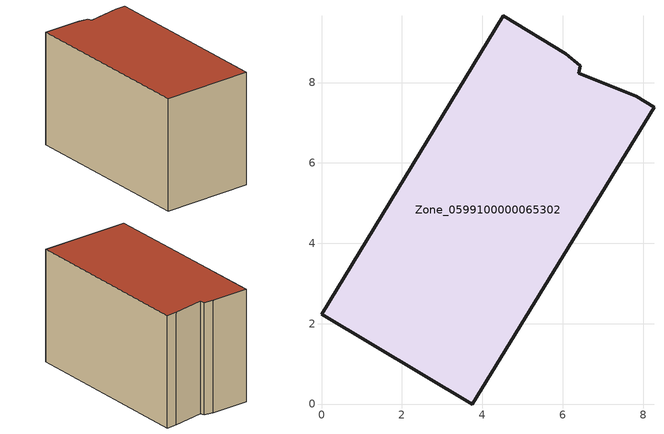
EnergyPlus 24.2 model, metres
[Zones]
Zone_0599100000065302
 floor ground (C_G): 6.08,8.71 6.44,8.42 6.4,8.23 7.83,7.65 8.27,7.39 3.75,0 0,2.23 4.52,9.66 z0
 wall outside (C_F): 6.08,8.71 4.52,9.66 0,2.23 3.75,0 8.27,7.39 7.83,7.65 6.4,8.23 6.44,8.42 6.08,8.71 z0:5.42
 roof outside (C_R): 6.44,8.42 6.08,8.71 4.52,9.66 0,2.23 3.75,0 8.27,7.39 7.83,7.65 6.4,8.23 z5.42
[BUILDING]
Pand.0599100000065302: North Axis=0; Terrain=City; Loads Convergence Tolerance Value=0.04; Temperature Convergence Tolerance Value=0.4; Solar Distribution=FullExterior; Maximum Number of Warmup Days=25; Minimum Number of Warmup Days=1
[Site:Location]
Rotterdam.The.Hague.AP_ZH_NLD Design_Conditions: Latitude=51.96; Longitude=4.45; Time Zone=1; Elevation=-4.5
[SITE:GROUNDTEMPERATURE:BUILDINGSURFACE]
18, 18, 18, 18, 18, 18, 18, 18, 18, 18, 18, 18
[MATERIAL] Thermal Absorptance=0.9; Solar Absorptance=0.7; Visible Absorptance=0.7
Name | Roughness | Thickness | Conductivity | Density | Specific Heat
G.TI.1946 | MediumSmooth | 0.15 | 1 | 540 | 1210
F.TI.1946 | Rough | 0.3 | 0.857143 | 1920 | 840
R.TI.1946 | MediumRough | 0.2 | 0.1 | 1500 | 1000
[CONSTRUCTION]
C_G: G.TI.1946
C_F: F.TI.1946
C_R: R.TI.1946
[ZONE]
Zone_0599100000065302: Type=1; Multiplier=1; Ceiling Height=Autocalculate; Volume=Autocalculate; Floor Area=autocalculate; Part of Total Floor Area=Yes
[ZONEINFILTRATION:DESIGNFLOWRATE]
Infil_Zone_0599100000065302: Zone or ZoneList or Space or SpaceList=Zone_0599100000065302; Schedule=AlwaysOn; Design Flow Rate Calculation Method=Flow/Area; Flow Rate per Floor Area=0.003; Constant Term Coefficient=1; Temperature Term Coefficient=0; Velocity Term Coefficient=0; Velocity Squared Term Coefficient=0
[HVACTEMPLATE:ZONE:IDEALLOADSAIRSYSTEM]
Zone_0599100000065302: Maximum Heating Supply Air Temperature=50; Minimum Cooling Supply Air Temperature=13; Maximum Heating Supply Air Humidity Ratio=0.0156; Minimum Cooling Supply Air Humidity Ratio=0.0077; Heating Limit=NoLimit; Cooling Limit=NoLimit; Dehumidification Control Type=ConstantSensibleHeatRatio; Cooling Sensible Heat Ratio=0.7; Dehumidification Setpoint=60; Humidification Control Type=None; Humidification Setpoint=30; Outdoor Air Method=None; Outdoor Air Flow Rate per Person=0.00944; Outdoor Air Flow Rate per Zone Floor Area=0; Outdoor Air Flow Rate per Zone=0; Demand Controlled Ventilation Type=None; Outdoor Air Economizer Type=NoEconomizer; Heat Recovery Type=None; Sensible Heat Recovery Effectiveness=0.7; Latent Heat Recovery Effectiveness=0.65
[ZONECONTROL:THERMOSTAT]
ThermostatControl_Zone_0599100000065302: Zone or ZoneList=Zone_0599100000065302; Control Type Schedule=DualSetpointControlType; Control 1=Thermostat_Zone_0599100000065302; Temperature Difference Between Cutout And Setpoint=0
[THERMOSTATSETPOINT:DUALSETPOINT]
Thermostat_Zone_0599100000065302: Heating Setpoint Temperature Schedule=HeatingSetpoint_Zone_0599100000065302; Cooling Setpoint Temperature Schedule=CoolingSetpoint_Zone_0599100000065302
[SCHEDULE:COMPACT]
HeatingSetpoint_Zone_0599100000065302: Through: 12/31, For: AllDays, Until: 24:00, 21
CoolingSetpoint_Zone_0599100000065302: Through: 12/31, For: AllDays, Until: 24:00, 24
DualSetpointControlType: Through: 12/31, For: AllDays, Until: 24:00, 4
AlwaysOn: Through: 12/31, For: AllDays, Until: 24:00, 1
